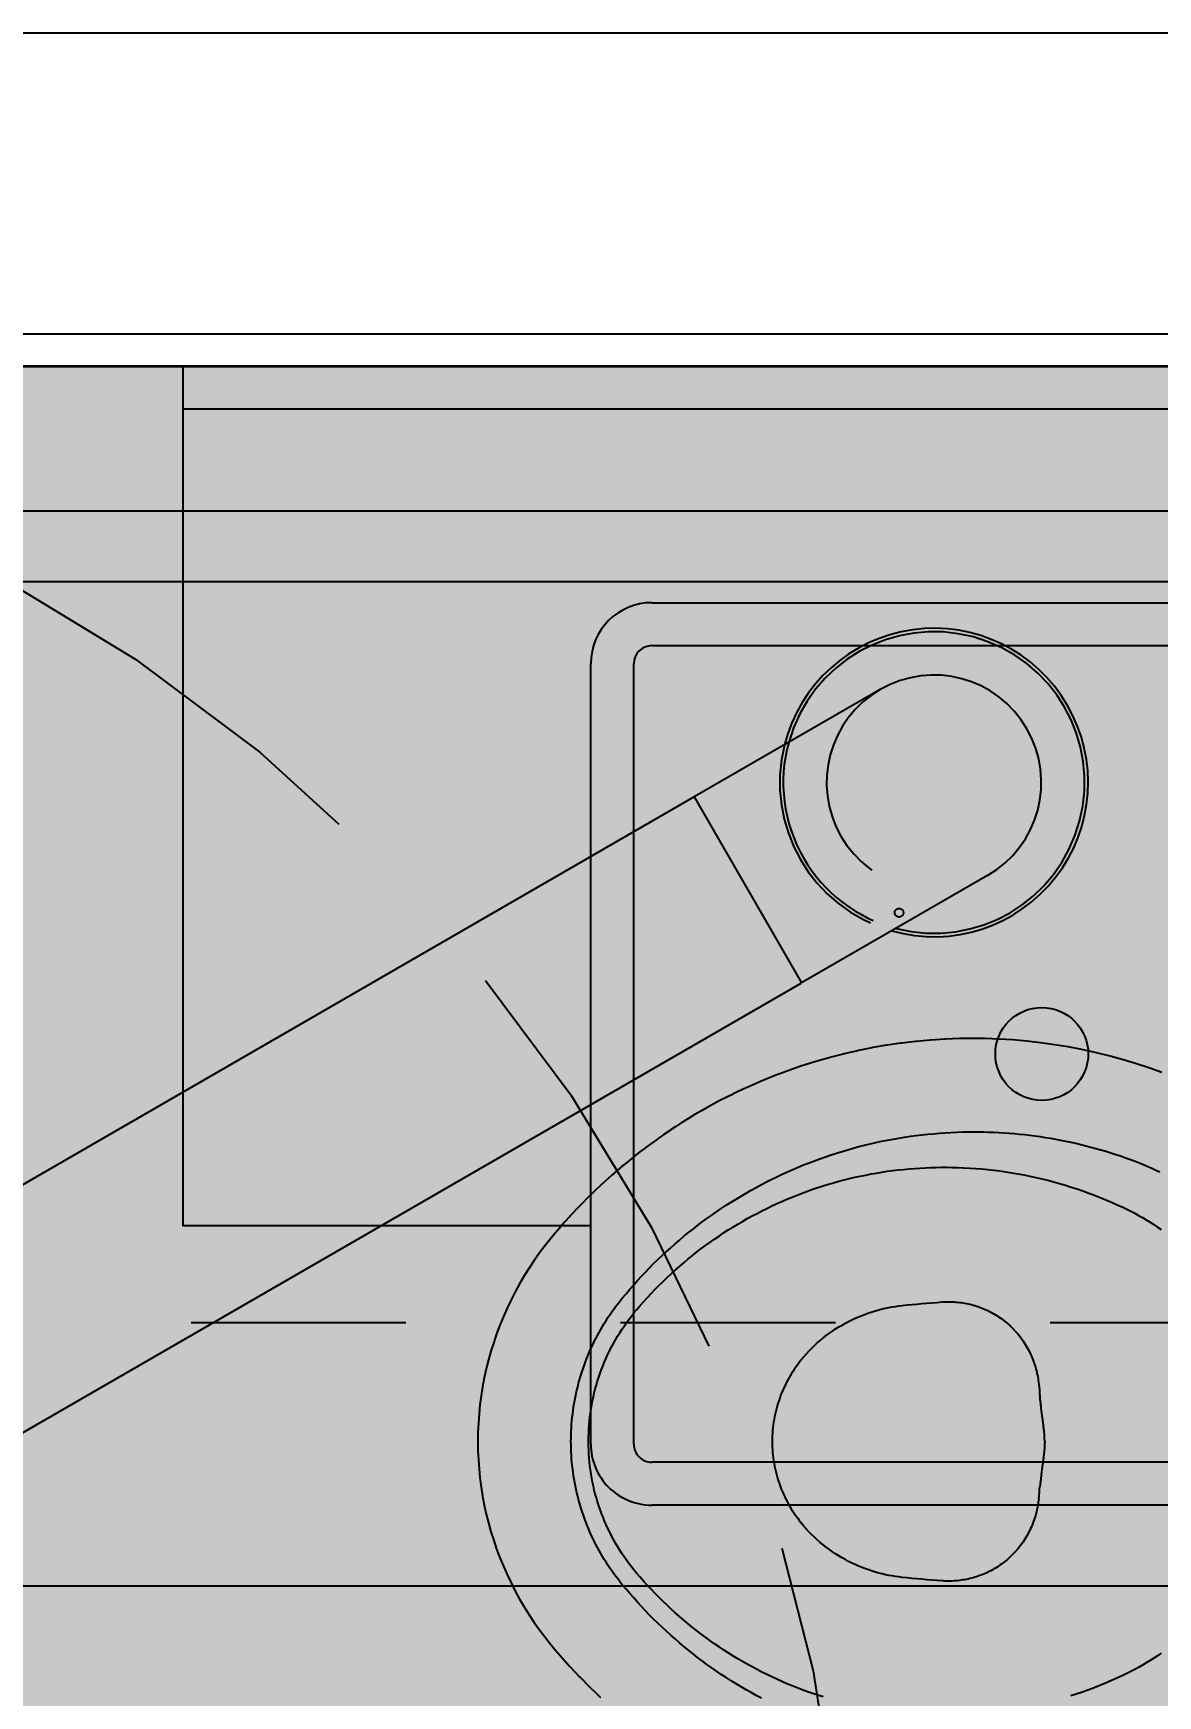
# Model space of a CAD drawing. Header units: metres. Extents: x -23 to 570, y -54 to 184.
# Drawn here: x 6.877 to 7.4, y -48.324 to -47.55 of the extents above; entities that cross this region are included whole.
import ezdxf
from ezdxf.xclip import XClip

# ---------------------------------------------------------------- set-up
doc = ezdxf.new("R2010")
doc.units = ezdxf.units.M
doc.header["$XCLIPFRAME"] = 0
doc.header["$PDMODE"] = 35
for name, pattern in [('DASHEDX2', [1.5, 1, -0.5]), ('PUC$0$DASHEDX2', [1.5, 1, -0.5]), ('PUC$0$HIDDEN2', [0.1875, 0.125, -0.0625])]:
    doc.linetypes.add(name, pattern=pattern)
for name, color, linetype in [('1', 232, 'DASHEDX2'), ('ARQ-DIM', 2, 'Continuous'), ('PUC$0$ARQ-ALV ACAB', 4, 'Continuous'), ('PUC$0$ARQ-ALV OSSO', 5, 'Continuous'), ('PUC$0$ARQ-ENCH', 1, 'Continuous'), ('PUC$0$ARQ-HID', 7, 'Continuous'), ('PUC$0$ARQ-PRJ', 7, 'PUC$0$DASHEDX2')]:
    doc.layers.add(name, color=color, linetype=linetype)
doc.layers.add('PUC$0$ARQ-FORRO', color=9, linetype='Continuous', lineweight=5)
doc.styles.add('Adesa', font='ARIALN.TTF')
doc.dimstyles.new('ADESA 1-0050', dxfattribs={"dimtxt": 0.1, "dimasz": 0.1, "dimexe": 0.05, "dimexo": 0.05, "dimgap": 0.03, "dimtad": 1, "dimdec": 1, "dimlfac": 100, "dimzin": 12, "dimtxsty": 'Adesa', "dimblk": 'DOTSMALL', "dimcen": 1, "dimdle": 0.05, "dimclrd": 1, "dimclre": 1, "dimclrt": 256, "dimazin": 3, "dimtm": 1e-09, "dimtfac": 1, "dimtdec": 1, "dimtmove": 1, "dimatfit": 0, "dimldrblk": 'DOTSMALL', "dimfxl": 0.8, "dimtvp": 2, "dimtolj": 1, "dimtzin": 0, "dimarcsym": 0})

# ---------------------------------------------------------------- blocks, each defined once
blk = doc.blocks.new('_DotSmall')
at = {"color": 0, "linetype": 'ByBlock', "const_width": 0.5}
blk.add_lwpolyline([(-0.0625, 0, 1), (0.0625, 0, 1)], format="xyb", close=True, dxfattribs=at)
blk = doc.blocks.new('*D677')
at = {"layer": 'ARQ-DIM', "color": 1, "lineweight": -2, "transparency": 16777216}
for p, q in [((7.76115, -48.01996), (7.76115, -48.32265)), ((5.73999, -48.15997), (5.73999, -48.32265)), ((7.81115, -48.27265), (5.68999, -48.27265))]:
    blk.add_line(p, q, dxfattribs=at)
at = {"layer": 'Defpoints', "color": 0, "transparency": 16777216}
for p in [(7.76115, -47.96996), (5.73999, -48.10997, 0), (5.73999, -48.27265)]:
    blk.add_point(p, dxfattribs=at)
at = {"layer": 'ARQ-DIM', "color": 1, "lineweight": -2, "transparency": 16777216, "xscale": 0.1, "yscale": 0.1, "zscale": 0.1, "rotation": 180}
blk.add_blockref('_DotSmall', (5.73999, -48.27265), dxfattribs=at)
at = {"layer": 'ARQ-DIM', "color": 1, "lineweight": -2, "transparency": 16777216, "xscale": 0.1, "yscale": 0.1, "zscale": 0.1}
blk.add_blockref('_DotSmall', (7.76115, -48.27265), dxfattribs=at)
at = {"layer": 'ARQ-DIM', "transparency": 16777216, "insert": (6.75057, -48.19159), "char_height": 0.1, "attachment_point": 5, "style": 'Adesa'}
blk.add_mtext('\\A1;202', dxfattribs=at)
blk = doc.blocks.new('PUC$0$ARQ-HID-CUBA Q')
for points in [[(-0.1816, 0), (0.1816, 0)], [(-0.1816, -0.11), (0.1816, -0.11)], [(-0.1816, -0.13), (0.1816, -0.13)], [(-0.21, -0.5016), (-0.21, -0.1384)], [(-0.19, -0.5016), (-0.19, -0.1384)], [(-0.21, -0.4), (-0.31, -0.4)], [(0.1816, -0.51), (-0.1816, -0.51)], [(0.1816, -0.53), (-0.1816, -0.53)], [(0.1816, -0.53), (-0.1816, -0.53)]]:
    blk.add_lwpolyline(points)
blk.add_circle((0, -0.32), 0.02162)
for centre, radius, start, end in [((-0.1816, -0.1384), 0.0284, 90, 180), ((-0.1816, -0.1384), 0.0084, 90, 180), ((-0.1816, -0.5016), 0.0284, 180, 270), ((-0.1816, -0.5016), 0.0084, 180, 270)]:
    blk.add_arc(centre, radius, start, end)
blk = doc.blocks.new('PUC$0$pl apto tipo 3 puc')
at = {"layer": 'PUC$0$ARQ-ALV ACAB', "elevation": 0.00001}
blk.add_lwpolyline([(-7.75519, -2.29383), (-6.34404, -2.29384)], dxfattribs=at)
at = {"layer": 'PUC$0$ARQ-ALV OSSO', "elevation": 0.00001}
for points in [[(-9.25903, -2.30882), (-5.55901, -2.30884)], [(-9.25725, -2.44882), (-5.38497, -2.44884)]]:
    blk.add_lwpolyline(points, dxfattribs=at)
at = {"layer": 'PUC$0$ARQ-HID', "lineweight": -2}
blk.add_lwpolyline([(-7.66519, -1.89385), (-7.75519, -1.89391), (-7.75519, -2.29383), (-6.95519, -2.29383), (-6.95519, -1.89391), (-7.05359, -1.89391)], dxfattribs=at)
at = {"layer": 'PUC$0$ARQ-HID', "elevation": 0}
blk.add_lwpolyline([(-7.75519, -1.89385), (-7.75519, -2.29383), (-6.89404, -2.29383)], dxfattribs=at)
at = {"layer": 'PUC$0$ARQ-HID'}
blk.add_lwpolyline([(-7.73519, -1.89391), (-7.73519, -2.27383), (-6.95519, -2.27383)], dxfattribs=at)
at = {"layer": 'PUC$0$ARQ-HID', "lineweight": -2, "rotation": 180}
blk.add_blockref('PUC$0$ARQ-HID-CUBA Q', (-7.35519, -2.29383, 0.00001), dxfattribs=at)
blk = doc.blocks.new('PUC$0$ARQ-HID-BACIA CX')
for points in [[(-0.34416, 0.17175), (-0.35027, 0.17392), (-0.35642, 0.17593), (-0.36262, 0.17778), (-0.36886, 0.17948), (-0.37514, 0.18101), (-0.38146, 0.18239), (-0.38782, 0.1836), (-0.3942, 0.18465), (-0.40061, 0.18554), (-0.40704, 0.18627), (-0.4135, 0.18683), (-0.41997, 0.18723), (-0.42645, 0.18746), (-0.43294, 0.18753), (-0.43806, 0.18747), (-0.43843, 0.18746), (-0.44165, 0.18736), (-0.44488, 0.18723), (-0.44526, 0.18721), (-0.4517, 0.1868), (-0.45207, 0.18677), (-0.45528, 0.1865), (-0.4585, 0.18619), (-0.45888, 0.18615), (-0.46528, 0.1854), (-0.46566, 0.18535), (-0.47204, 0.18442), (-0.47243, 0.18436), (-0.47878, 0.18326), (-0.47915, 0.18319), (-0.48548, 0.18191), (-0.48586, 0.18183), (-0.49214, 0.18039), (-0.49251, 0.1803), (-0.49875, 0.17869), (-0.49913, 0.17858), (-0.50533, 0.1768), (-0.5057, 0.17669), (-0.51184, 0.17475), (-0.51221, 0.17462), (-0.5183, 0.17251), (-0.51866, 0.17238), (-0.5247, 0.1701), (-0.52506, 0.16996), (-0.53103, 0.16752), (-0.53138, 0.16737), (-0.5373, 0.16477), (-0.53764, 0.16461), (-0.54348, 0.16185), (-0.54381, 0.16169), (-0.54671, 0.16024), (-0.54959, 0.15876), (-0.54991, 0.15859), (-0.55561, 0.15552), (-0.55592, 0.15534), (-0.55874, 0.15374), (-0.56154, 0.15211), (-0.56185, 0.15192), (-0.56462, 0.15025), (-0.56738, 0.14854), (-0.56767, 0.14835), (-0.57041, 0.1466), (-0.57312, 0.14482), (-0.57341, 0.14462), (-0.5761, 0.1428), (-0.57876, 0.14094), (-0.57904, 0.14074), (-0.58168, 0.13884), (-0.58429, 0.13691), (-0.58457, 0.1367), (-0.58716, 0.13474), (-0.58971, 0.13274), (-0.58999, 0.13252), (-0.59252, 0.13049), (-0.59502, 0.12842), (-0.5953, 0.1282), (-0.60022, 0.12397), (-0.60048, 0.12373), (-0.60529, 0.11937), (-0.60554, 0.11913), (-0.6079, 0.1169), (-0.61024, 0.11464), (-0.61049, 0.11439), (-0.61505, 0.10978), (-0.6153, 0.10953), (-0.61974, 0.1048), (-0.61998, 0.10454), (-0.62215, 0.10213), (-0.62429, 0.09969), (-0.62452, 0.09942), (-0.62662, 0.09695), (-0.6287, 0.09446), (-0.63136, 0.09112), (-0.63393, 0.08771), (-0.63639, 0.08422), (-0.63876, 0.08067), (-0.64103, 0.07705), (-0.64319, 0.07337), (-0.64524, 0.06963), (-0.64719, 0.06583), (-0.64903, 0.06198), (-0.65076, 0.05808), (-0.65238, 0.05413), (-0.65388, 0.05014), (-0.65526, 0.04611), (-0.65653, 0.04204), (-0.65769, 0.03793), (-0.65872, 0.0338), (-0.65964, 0.02963), (-0.66043, 0.02544), (-0.66111, 0.02123), (-0.66166, 0.01701), (-0.66209, 0.01277), (-0.6624, 0.00852), (-0.66258, 0.00426), (-0.66264, 0), (-0.66258, -0.00426), (-0.6624, -0.00852), (-0.66209, -0.01277), (-0.66166, -0.01701), (-0.66111, -0.02123), (-0.66043, -0.02544), (-0.65964, -0.02963), (-0.65872, -0.0338), (-0.65769, -0.03793), (-0.65653, -0.04204), (-0.65526, -0.04611), (-0.65388, -0.05014), (-0.65238, -0.05413), (-0.65076, -0.05808), (-0.64903, -0.06198), (-0.64719, -0.06583), (-0.64524, -0.06963), (-0.64319, -0.07337), (-0.64103, -0.07705), (-0.63876, -0.08067), (-0.63639, -0.08422), (-0.63393, -0.08771), (-0.63136, -0.09112), (-0.6287, -0.09446), (-0.62662, -0.09695), (-0.62452, -0.09942), (-0.62429, -0.09969), (-0.62215, -0.10213), (-0.61998, -0.10453), (-0.61974, -0.1048), (-0.6153, -0.10953), (-0.61505, -0.10978), (-0.61049, -0.11439), (-0.61024, -0.11464), (-0.6079, -0.1169), (-0.60554, -0.11913)], [(-0.53063, -0.11952), (-0.53302, -0.11824), (-0.5354, -0.11692), (-0.53775, -0.11558), (-0.5401, -0.11421), (-0.54242, -0.1128), (-0.54472, -0.11137), (-0.54701, -0.10991), (-0.54928, -0.10842), (-0.55152, -0.10689), (-0.55375, -0.10534), (-0.55596, -0.10377), (-0.55814, -0.10216), (-0.56031, -0.10052), (-0.56246, -0.09886), (-0.56458, -0.09717), (-0.56668, -0.09546), (-0.56876, -0.09372), (-0.57083, -0.09195), (-0.57286, -0.09016), (-0.57488, -0.08834), (-0.57687, -0.0865), (-0.57884, -0.08463), (-0.58078, -0.08273), (-0.58268, -0.0808), (-0.58456, -0.07884), (-0.58641, -0.07685), (-0.58823, -0.07485), (-0.59003, -0.07282), (-0.59182, -0.07079), (-0.59359, -0.06875), (-0.59537, -0.0667), (-0.59636, -0.06544), (-0.59736, -0.06416), (-0.59835, -0.06288), (-0.59931, -0.06159), (-0.60025, -0.06028), (-0.60116, -0.05896), (-0.60206, -0.05762), (-0.60292, -0.05627), (-0.60377, -0.05491), (-0.6046, -0.05353), (-0.60541, -0.05214), (-0.6062, -0.05074), (-0.60696, -0.04933), (-0.60771, -0.04791), (-0.60843, -0.04647), (-0.60913, -0.04502), (-0.60981, -0.04357), (-0.61046, -0.0421), (-0.61112, -0.04055), (-0.61187, -0.03871), (-0.6127, -0.03657), (-0.61351, -0.03429), (-0.61424, -0.0321), (-0.61483, -0.03021), (-0.6153, -0.02859), (-0.61573, -0.02704), (-0.61613, -0.02548), (-0.61651, -0.02392), (-0.61686, -0.02236), (-0.61719, -0.02078), (-0.6175, -0.01921), (-0.61778, -0.01763), (-0.61804, -0.01604), (-0.61827, -0.01445), (-0.61848, -0.01286), (-0.61867, -0.01126), (-0.61883, -0.00966), (-0.61896, -0.00806), (-0.61907, -0.00646), (-0.61914, -0.00485), (-0.6192, -0.00323), (-0.61924, -0.00161), (-0.61927, 0), (-0.61924, 0.00161), (-0.6192, 0.00323), (-0.61914, 0.00485), (-0.61907, 0.00646), (-0.61896, 0.00806), (-0.61883, 0.00966), (-0.61867, 0.01126), (-0.61848, 0.01286), (-0.61827, 0.01445), (-0.61804, 0.01604), (-0.61778, 0.01763), (-0.6175, 0.01921), (-0.61719, 0.02078), (-0.61686, 0.02236), (-0.61651, 0.02392), (-0.61613, 0.02548), (-0.61573, 0.02704), (-0.6153, 0.02859), (-0.61483, 0.03021), (-0.61424, 0.0321), (-0.61351, 0.03429), (-0.6127, 0.03657), (-0.61187, 0.03871), (-0.61112, 0.04055), (-0.61046, 0.0421), (-0.60981, 0.04357), (-0.60913, 0.04502), (-0.60843, 0.04647), (-0.60771, 0.04791), (-0.60696, 0.04933), (-0.6062, 0.05074), (-0.60541, 0.05214), (-0.6046, 0.05353), (-0.60377, 0.05491), (-0.60292, 0.05627), (-0.60206, 0.05762), (-0.60116, 0.05896), (-0.60025, 0.06028), (-0.59931, 0.06159), (-0.59835, 0.06288), (-0.59736, 0.06416), (-0.59636, 0.06544), (-0.59537, 0.0667), (-0.59359, 0.06875), (-0.59182, 0.07079), (-0.59003, 0.07282), (-0.58823, 0.07485), (-0.58641, 0.07685), (-0.58456, 0.07884), (-0.58268, 0.0808), (-0.58078, 0.08273), (-0.57884, 0.08463), (-0.57687, 0.0865), (-0.57488, 0.08834), (-0.57286, 0.09016), (-0.57083, 0.09195), (-0.56876, 0.09372), (-0.56668, 0.09546), (-0.56458, 0.09717), (-0.56246, 0.09886), (-0.56031, 0.10052), (-0.55814, 0.10216), (-0.55596, 0.10377), (-0.55375, 0.10534), (-0.55152, 0.10689), (-0.54928, 0.10842), (-0.54701, 0.10991), (-0.54472, 0.11137), (-0.54242, 0.1128), (-0.5401, 0.11421), (-0.53775, 0.11558), (-0.5354, 0.11692), (-0.53302, 0.11824), (-0.53063, 0.11952), (-0.52822, 0.12077), (-0.5258, 0.122), (-0.52336, 0.12319), (-0.52091, 0.12435), (-0.51844, 0.12547), (-0.51596, 0.12657), (-0.51346, 0.12763), (-0.51095, 0.12867), (-0.50843, 0.12967), (-0.50589, 0.13064), (-0.50334, 0.13157), (-0.50078, 0.13247), (-0.49821, 0.13334), (-0.49563, 0.13418), (-0.49304, 0.13498), (-0.49043, 0.13575), (-0.48782, 0.13649), (-0.4852, 0.13719), (-0.48257, 0.13786), (-0.47993, 0.13849), (-0.47728, 0.1391), (-0.47463, 0.13967), (-0.47197, 0.14021), (-0.4693, 0.14071), (-0.46663, 0.14119), (-0.46395, 0.14162), (-0.46126, 0.14202), (-0.45857, 0.14238), (-0.45588, 0.1427), (-0.45318, 0.14297), (-0.45047, 0.14321), (-0.44777, 0.14341), (-0.44506, 0.14359), (-0.44235, 0.14375), (-0.43964, 0.14389), (-0.43693, 0.14403), (-0.43451, 0.14406), (-0.4321, 0.14408), (-0.42969, 0.14408), (-0.42728, 0.14405), (-0.42487, 0.14399), (-0.42246, 0.1439), (-0.42005, 0.14378), (-0.41764, 0.14364), (-0.41523, 0.14347), (-0.41283, 0.14327), (-0.41042, 0.14304), (-0.40803, 0.14279), (-0.40563, 0.14251), (-0.40324, 0.1422), (-0.40085, 0.14186), (-0.39846, 0.1415), (-0.39608, 0.14111), (-0.3937, 0.14069), (-0.39133, 0.14025), (-0.38897, 0.13978), (-0.38661, 0.13928), (-0.38425, 0.13876), (-0.3819, 0.13821), (-0.37956, 0.13763), (-0.37722, 0.13702), (-0.37489, 0.13639), (-0.37257, 0.13573), (-0.37026, 0.13505), (-0.36795, 0.13434), (-0.36565, 0.13361), (-0.36336, 0.13284), (-0.36109, 0.13205), (-0.35882, 0.13123), (-0.35656, 0.13038), (-0.3543, 0.12953), (-0.35246, 0.12874), (-0.35062, 0.12794), (-0.34878, 0.12713), (-0.34695, 0.12631), (-0.34512, 0.12547)], [(-0.34451, -0.09862), (-0.34621, -0.09978), (-0.34792, -0.10092), (-0.34966, -0.10203), (-0.35142, -0.10311), (-0.35319, -0.10416), (-0.35499, -0.10518), (-0.3568, -0.10617), (-0.35863, -0.10713), (-0.36048, -0.10807), (-0.36234, -0.10897), (-0.36513, -0.11024), (-0.3704, -0.11253), (-0.37573, -0.11465), (-0.3811, -0.11662), (-0.38652, -0.11843)], [(-0.50188, -0.11893), (-0.50432, -0.11815), (-0.50675, -0.11733), (-0.50917, -0.11648), (-0.51157, -0.11559), (-0.51397, -0.11467), (-0.51635, -0.11372), (-0.51872, -0.11274), (-0.52108, -0.11172), (-0.52343, -0.11067), (-0.52576, -0.10959), (-0.52808, -0.10847), (-0.53038, -0.10732), (-0.53266, -0.10615), (-0.53493, -0.10493), (-0.53719, -0.10369), (-0.53943, -0.10242), (-0.54165, -0.10112), (-0.54385, -0.09978), (-0.54604, -0.09841), (-0.5482, -0.09702), (-0.55035, -0.09559), (-0.55248, -0.09414), (-0.55459, -0.09265), (-0.55668, -0.09114), (-0.55875, -0.0896), (-0.56079, -0.08802), (-0.56282, -0.08642), (-0.56482, -0.0848), (-0.5668, -0.08314), (-0.56876, -0.08146), (-0.5707, -0.07975), (-0.57261, -0.07801), (-0.5745, -0.07625), (-0.57637, -0.07446), (-0.57821, -0.07265), (-0.58003, -0.07081), (-0.58182, -0.06894), (-0.58359, -0.06705), (-0.58533, -0.06514), (-0.58704, -0.0632), (-0.58873, -0.06124), (-0.58995, -0.05979), (-0.59113, -0.0583), (-0.59229, -0.0568), (-0.59341, -0.05526), (-0.5945, -0.05371), (-0.59557, -0.05213), (-0.5966, -0.05054), (-0.59759, -0.04892), (-0.59856, -0.04728), (-0.59949, -0.04562), (-0.60038, -0.04395), (-0.60125, -0.04225), (-0.60208, -0.04054), (-0.60287, -0.03881), (-0.60363, -0.03707), (-0.60435, -0.03531), (-0.60504, -0.03353), (-0.60569, -0.03175), (-0.60631, -0.02994), (-0.60689, -0.02813), (-0.60743, -0.02631), (-0.60794, -0.02447), (-0.60841, -0.02263), (-0.60884, -0.02077), (-0.60923, -0.01891), (-0.60959, -0.01704), (-0.60991, -0.01517), (-0.61019, -0.01328), (-0.61044, -0.0114), (-0.61065, -0.0095), (-0.61082, -0.00761), (-0.61095, -0.00571), (-0.61104, -0.00381), (-0.6111, -0.0019), (-0.61112, 0), (-0.6111, 0.0019), (-0.61104, 0.00381), (-0.61095, 0.00571), (-0.61082, 0.00761), (-0.61065, 0.0095), (-0.61044, 0.0114), (-0.61019, 0.01328), (-0.60991, 0.01517), (-0.60959, 0.01704), (-0.60923, 0.01891), (-0.60884, 0.02078), (-0.60841, 0.02263), (-0.60794, 0.02447), (-0.60743, 0.02631), (-0.60689, 0.02813), (-0.60631, 0.02994), (-0.60569, 0.03175), (-0.60504, 0.03353), (-0.60435, 0.03531), (-0.60363, 0.03707), (-0.60287, 0.03881), (-0.60208, 0.04054), (-0.60125, 0.04225), (-0.60038, 0.04395), (-0.59949, 0.04562), (-0.59856, 0.04728), (-0.59759, 0.04892), (-0.5966, 0.05054), (-0.59557, 0.05213), (-0.5945, 0.05371), (-0.59341, 0.05526), (-0.59229, 0.0568), (-0.59113, 0.0583), (-0.58995, 0.05979), (-0.58873, 0.06124), (-0.58704, 0.0632), (-0.58533, 0.06514), (-0.58359, 0.06705), (-0.58182, 0.06894), (-0.58003, 0.07081), (-0.57821, 0.07265), (-0.57637, 0.07446), (-0.5745, 0.07625), (-0.57261, 0.07801), (-0.5707, 0.07975), (-0.56876, 0.08146), (-0.5668, 0.08314), (-0.56482, 0.0848), (-0.56282, 0.08642), (-0.56079, 0.08802), (-0.55875, 0.0896), (-0.55668, 0.09114), (-0.55459, 0.09265), (-0.55248, 0.09414), (-0.55035, 0.09559), (-0.5482, 0.09702), (-0.54604, 0.09841), (-0.54385, 0.09978), (-0.54165, 0.10112), (-0.53943, 0.10242), (-0.53719, 0.10369), (-0.53493, 0.10493), (-0.53266, 0.10615), (-0.53038, 0.10732), (-0.52808, 0.10847), (-0.52576, 0.10959), (-0.52343, 0.11067), (-0.52108, 0.11172), (-0.51872, 0.11274), (-0.51635, 0.11372), (-0.51397, 0.11467), (-0.51157, 0.11559), (-0.50917, 0.11648), (-0.50675, 0.11733), (-0.50432, 0.11815), (-0.50188, 0.11893), (-0.49943, 0.11968), (-0.49697, 0.1204), (-0.49451, 0.12109), (-0.49203, 0.12174), (-0.48955, 0.12235), (-0.48706, 0.12293), (-0.48456, 0.12348), (-0.48206, 0.12399), (-0.47955, 0.12447), (-0.47704, 0.12492), (-0.47452, 0.12533), (-0.472, 0.12571), (-0.46947, 0.12605), (-0.46694, 0.12636), (-0.46441, 0.12663), (-0.46187, 0.12687), (-0.45934, 0.12707), (-0.4568, 0.12725), (-0.45426, 0.12738), (-0.45172, 0.12749), (-0.44918, 0.12756), (-0.44664, 0.12759), (-0.44411, 0.12759), (-0.44157, 0.12756), (-0.43904, 0.12749), (-0.4365, 0.12739), (-0.43356, 0.12724), (-0.43075, 0.12704), (-0.42795, 0.12681), (-0.42515, 0.12654), (-0.42234, 0.12622), (-0.41954, 0.12586), (-0.41675, 0.12546), (-0.41396, 0.12502), (-0.41117, 0.12454), (-0.40838, 0.12402), (-0.40561, 0.12346), (-0.40283, 0.12285), (-0.40007, 0.12221), (-0.39731, 0.12152), (-0.39456, 0.1208), (-0.39182, 0.12003), (-0.38908, 0.11922), (-0.38636, 0.11838), (-0.38364, 0.11749), (-0.38094, 0.11656), (-0.37824, 0.1156), (-0.37556, 0.11459), (-0.37289, 0.11354), (-0.37023, 0.11246), (-0.36759, 0.11133), (-0.36496, 0.11017), (-0.36234, 0.10897), (-0.36048, 0.10807), (-0.35863, 0.10713), (-0.3568, 0.10617), (-0.35499, 0.10518), (-0.35319, 0.10416), (-0.35142, 0.10311), (-0.34966, 0.10203), (-0.34792, 0.10092), (-0.34621, 0.09978), (-0.34451, 0.09862)], [(-0.5122, 0.03778), (-0.51298, 0.03678), (-0.51373, 0.03579), (-0.51446, 0.03478), (-0.51517, 0.03375), (-0.51587, 0.0327), (-0.51654, 0.03164), (-0.5172, 0.03055), (-0.51784, 0.02946), (-0.51845, 0.02834), (-0.51905, 0.02721), (-0.51962, 0.02606), (-0.52017, 0.02491), (-0.52069, 0.02373), (-0.52119, 0.02255), (-0.52167, 0.02135), (-0.52211, 0.02015), (-0.52254, 0.01893), (-0.52293, 0.01771), (-0.5233, 0.01647), (-0.52365, 0.01523), (-0.52396, 0.01399), (-0.52425, 0.01274), (-0.52452, 0.01148), (-0.52475, 0.01022), (-0.52496, 0.00895), (-0.52514, 0.00769), (-0.52529, 0.00642), (-0.52541, 0.00515), (-0.52551, 0.00387), (-0.52558, 0.0026), (-0.52562, 0.00132), (-0.52564, 0), (-0.52562, -0.00132), (-0.52558, -0.0026), (-0.52551, -0.00387), (-0.52541, -0.00515), (-0.52529, -0.00642), (-0.52514, -0.00769), (-0.52496, -0.00895), (-0.52475, -0.01022), (-0.52452, -0.01148), (-0.52425, -0.01274), (-0.52396, -0.01399), (-0.52365, -0.01523), (-0.5233, -0.01647), (-0.52293, -0.01771), (-0.52254, -0.01893), (-0.52211, -0.02015), (-0.52167, -0.02135), (-0.52119, -0.02255), (-0.52069, -0.02373), (-0.52017, -0.02491), (-0.51962, -0.02606), (-0.51905, -0.02721), (-0.51845, -0.02834), (-0.51784, -0.02946), (-0.5172, -0.03055), (-0.51654, -0.03164), (-0.51587, -0.0327), (-0.51517, -0.03375), (-0.51446, -0.03478), (-0.51373, -0.03579), (-0.51298, -0.03678), (-0.5122, -0.03778)]]:
    blk.add_lwpolyline(points)
for points in [[(-0.5122, 0.03777), (-0.51097, 0.03926), (-0.50976, 0.04065), (-0.50852, 0.042), (-0.50724, 0.04331), (-0.50593, 0.04458), (-0.50459, 0.04581), (-0.50323, 0.047), (-0.50184, 0.04815), (-0.50042, 0.04926), (-0.49898, 0.05033), (-0.49753, 0.05135), (-0.49605, 0.05233), (-0.49455, 0.05328), (-0.49304, 0.05417), (-0.49152, 0.05503), (-0.48999, 0.05584), (-0.48844, 0.05661), (-0.48689, 0.05734), (-0.48534, 0.05802), (-0.48377, 0.05866), (-0.48221, 0.05926), (-0.48064, 0.05982), (-0.47908, 0.06034), (-0.47751, 0.06082), (-0.47595, 0.06126), (-0.47439, 0.06166), (-0.47283, 0.06202), (-0.47128, 0.06234), (-0.46974, 0.06262), (-0.4682, 0.06287), (-0.46667, 0.06309), (-0.46513, 0.06327, -0.008966), (-0.44664, 0.06489, -0.016113), (-0.44358, 0.06501), (-0.4426, 0.065), (-0.44175, 0.06498), (-0.44091, 0.06494), (-0.44008, 0.06488), (-0.43925, 0.06481), (-0.43843, 0.06472), (-0.43762, 0.06461), (-0.43681, 0.06449), (-0.43601, 0.06436), (-0.43521, 0.06421), (-0.43441, 0.06404), (-0.43363, 0.06386), (-0.43284, 0.06367), (-0.43207, 0.06346), (-0.43129, 0.06323), (-0.43052, 0.063), (-0.42976, 0.06274), (-0.429, 0.06247), (-0.42824, 0.06219), (-0.42749, 0.06189), (-0.42674, 0.06157), (-0.426, 0.06124), (-0.42525, 0.0609), (-0.42452, 0.06054), (-0.42378, 0.06016), (-0.42305, 0.05976), (-0.42232, 0.05935), (-0.42159, 0.05892), (-0.42087, 0.05847), (-0.42015, 0.058), (-0.41943, 0.05751), (-0.4187, 0.057), (-0.41736, 0.05598), (-0.41604, 0.0549), (-0.41475, 0.05374), (-0.4135, 0.05252), (-0.41228, 0.05123), (-0.41111, 0.04987), (-0.40999, 0.04845), (-0.40892, 0.04698), (-0.40791, 0.04545), (-0.40696, 0.04387), (-0.40608, 0.04225), (-0.40527, 0.04059), (-0.40489, 0.03975), (-0.40453, 0.0389), (-0.40419, 0.03804), (-0.40387, 0.03718), (-0.40357, 0.03631), (-0.40328, 0.03544), (-0.40302, 0.03457), (-0.40277, 0.0337), (-0.40254, 0.03282), (-0.40234, 0.03195), (-0.40215, 0.03107), (-0.40198, 0.0302), (-0.40183, 0.02933), (-0.4017, 0.02846), (-0.40159, 0.0276), (-0.40149, 0.02671, -0.000598), (-0.40092, 0.02094)], [(-0.39861, 0, 0.006359), (-0.39916, 0.00607), (-0.39919, 0.00636), (-0.39922, 0.00664), (-0.39928, 0.00718), (-0.39931, 0.00746), (-0.39934, 0.00773), (-0.39941, 0.00829), (-0.39944, 0.00857), (-0.3995, 0.00912), (-0.39954, 0.0094), (-0.3996, 0.00997), (-0.39964, 0.01025), (-0.39971, 0.01083), (-0.39982, 0.01169), (-0.39989, 0.01228), (-0.39997, 0.01288), (-0.40016, 0.01436), (-0.40028, 0.01536), (-0.40035, 0.01588), (-0.40041, 0.01639), (-0.40047, 0.01691), (-0.40053, 0.0174), (-0.40059, 0.01789), (-0.40065, 0.01839), (-0.4007, 0.01889), (-0.40076, 0.01939), (-0.40081, 0.0199), (-0.40087, 0.02042), (-0.40092, 0.02094)], [(-0.39861, 0, -0.006359), (-0.39916, -0.00607), (-0.39919, -0.00636), (-0.39922, -0.00664), (-0.39928, -0.00718), (-0.39931, -0.00746), (-0.39934, -0.00773), (-0.39941, -0.00829), (-0.39944, -0.00857), (-0.3995, -0.00912), (-0.39954, -0.0094), (-0.3996, -0.00997), (-0.39964, -0.01025), (-0.39971, -0.01083), (-0.39982, -0.01169), (-0.39989, -0.01228), (-0.39997, -0.01288), (-0.40016, -0.01436), (-0.40028, -0.01536), (-0.40035, -0.01588), (-0.40041, -0.01639), (-0.40047, -0.01691), (-0.40053, -0.0174), (-0.40059, -0.01789), (-0.40065, -0.01839), (-0.4007, -0.01889), (-0.40076, -0.01939), (-0.40081, -0.0199), (-0.40087, -0.02042), (-0.40092, -0.02094)], [(-0.40149, -0.02671, 0.000598), (-0.40092, -0.02094)], [(-0.40149, -0.02671), (-0.40159, -0.0276), (-0.4017, -0.02846), (-0.40183, -0.02933), (-0.40198, -0.0302), (-0.40215, -0.03107), (-0.40234, -0.03195), (-0.40254, -0.03282), (-0.40277, -0.0337), (-0.40302, -0.03457), (-0.40328, -0.03544), (-0.40357, -0.03631), (-0.40387, -0.03718), (-0.40419, -0.03804), (-0.40453, -0.0389), (-0.40489, -0.03975), (-0.40527, -0.04059), (-0.40608, -0.04225), (-0.40696, -0.04387), (-0.40791, -0.04545), (-0.40892, -0.04698), (-0.40999, -0.04845), (-0.41111, -0.04987), (-0.41228, -0.05123), (-0.4135, -0.05252), (-0.41475, -0.05374), (-0.41604, -0.0549), (-0.41736, -0.05598), (-0.4187, -0.057), (-0.41943, -0.05751), (-0.42015, -0.058), (-0.42087, -0.05847), (-0.42159, -0.05892), (-0.42232, -0.05935), (-0.42305, -0.05976), (-0.42378, -0.06016), (-0.42452, -0.06054), (-0.42525, -0.0609), (-0.426, -0.06124), (-0.42674, -0.06157), (-0.42749, -0.06189), (-0.42824, -0.06219), (-0.429, -0.06247), (-0.42976, -0.06274), (-0.43052, -0.063), (-0.43129, -0.06323), (-0.43207, -0.06346), (-0.43284, -0.06367), (-0.43363, -0.06386), (-0.43441, -0.06404), (-0.43521, -0.06421), (-0.43601, -0.06436), (-0.43681, -0.06449), (-0.43762, -0.06461), (-0.43843, -0.06472), (-0.43925, -0.06481), (-0.44008, -0.06488), (-0.44091, -0.06494), (-0.44175, -0.06498), (-0.4426, -0.065), (-0.44358, -0.06501, -0.016113), (-0.44664, -0.06489, -0.008966), (-0.46513, -0.06327), (-0.46667, -0.06309), (-0.4682, -0.06287), (-0.46974, -0.06262), (-0.47128, -0.06234), (-0.47283, -0.06202), (-0.47439, -0.06166), (-0.47595, -0.06126), (-0.47751, -0.06082), (-0.47908, -0.06034), (-0.48064, -0.05982), (-0.48221, -0.05926), (-0.48377, -0.05866), (-0.48534, -0.05802), (-0.48689, -0.05734), (-0.48844, -0.05661), (-0.48999, -0.05584), (-0.49152, -0.05503), (-0.49304, -0.05417), (-0.49455, -0.05328), (-0.49605, -0.05233), (-0.49753, -0.05135), (-0.49898, -0.05033), (-0.50042, -0.04926), (-0.50184, -0.04815), (-0.50323, -0.047), (-0.50459, -0.04581), (-0.50593, -0.04458), (-0.50724, -0.04331), (-0.50852, -0.042), (-0.50976, -0.04065), (-0.51097, -0.03926), (-0.5122, -0.03777)]]:
    blk.add_lwpolyline(points, format="xyb")
at = {"ltscale": 0.0005513}
blk.add_lwpolyline([(-0.39861, 0), (-0.3985, 0)], dxfattribs=at)
blk = doc.blocks.new('PUC$0$VASO SANIT ACESSIVEL')
at = {"elevation": -0.0001}
blk.add_lwpolyline([(0, 0), (0, -1.2734)], dxfattribs=at)
at = {"color": 1}
for points in [[(-0.09876, -1.12076), (-0.1002, -1.1063), (-0.1002, -0.28806), (-0.09876, -0.27361)], [(-0.0672, -0.94604), (-0.0672, -0.28806), (-0.06615, -0.27889)]]:
    blk.add_lwpolyline(points, dxfattribs=at)
at = {"layer": 'PUC$0$ARQ-HID', "xscale": -1, "rotation": 270}
blk.add_blockref('PUC$0$ARQ-HID-BACIA CX', (-0.50034, 0.00007), dxfattribs=at)
blk = doc.blocks.new('PUC$0$pl forro pcd 3')
at = {"layer": 'PUC$0$ARQ-FORRO'}
h = blk.add_hatch(color=256, dxfattribs=at)
h.dxf.hatch_style = 1
h.paths.add_polyline_path([(-1.99115, 1.46829), (0, 1.46829), (0, -0.04), (-1.99115, -0.04)])
at = {"layer": 'PUC$0$ARQ-FORRO', "elevation": 0.00001}
blk.add_lwpolyline([(-1.99115, 1.46829), (0, 1.46829), (0, -0.04), (-1.99115, -0.04)], close=True, dxfattribs=at)
blk = doc.blocks.new('PUC$0$E3')
for p, q in [((302.21545, -376.06931), (302.31545, -376.06931)), ((302.31545, -376.16931), (302.31545, -376.06931)), ((302.21545, -376.16931), (302.31545, -376.16931))]:
    blk.add_line(p, q)
at = {"linetype": 'PUC$0$HIDDEN2', "ltscale": 0.1}
blk.add_circle((302.25981, -376.07496), 0.00202, dxfattribs=at)
for radius, start, end in [(0.07178, 44.15719, 315.84978), (0.07017, 45.45042, 314.55686), (0.05, 90, 270)]:
    blk.add_arc((302.21545, -376.11931), radius, start, end)
blk.add_arc((302.21545, -376.11931), 0.05, 270, 90, dxfattribs=at)
at = {"linetype": 'PUC$0$HIDDEN2', "ltscale": 0.2}
for radius, start, end in [(0.07017, 314.55686, 45.45042), (0.07178, 315.84978, 44.15719)]:
    blk.add_arc((302.21545, -376.11931), radius, start, end, dxfattribs=at)
blk = doc.blocks.new('PUC$0$A$Cc7140bc5')
at = {"layer": 'PUC$0$ARQ-PRJ', "ltscale": 50}
for p, q in [((1.44434, 1.32295, 0), (0.12015, 0.55843)), ((1.49395, 1.23613), (0.17015, 0.47182))]:
    blk.add_line(p, q, dxfattribs=at)
at = {"layer": 'PUC$0$ARQ-PRJ', "ltscale": 0.5, "rotation": 209.9999999999999}
blk.add_blockref('PUC$0$E3', (451.34186, -173.2915, 0), dxfattribs=at)
blk = doc.blocks.new('PUC')
at = {"layer": 'PUC$0$ARQ-ALV ACAB', "elevation": 0}
blk.add_lwpolyline([(5.75499, -47.70499), (7.74614, -47.70499)], dxfattribs=at)
at = {"layer": 'PUC$0$ARQ-ALV OSSO'}
blk.add_lwpolyline([(7.76115, -47.69), (5.73999, -47.68999)], dxfattribs=at)
at = {"layer": 'PUC$0$ARQ-PRJ', "ltscale": 0.2}
blk.add_circle((6.505, -48.4633), 0.75, dxfattribs=at)
at = {"layer": 'PUC$0$ARQ-ALV ACAB', "rotation": 180}
blk.add_blockref('PUC$0$pl apto tipo 3 puc', (-0.00904, -49.99881, -0.00001), dxfattribs=at)
at = {"layer": 'PUC$0$ARQ-ENCH'}
blk.add_blockref('PUC$0$A$Cc7140bc5', (5.73999, -49.22832), dxfattribs=at)
at = {"layer": 'PUC$0$ARQ-FORRO'}
blk.add_blockref('PUC$0$pl forro pcd 3', (7.74614, -49.17327, 0), dxfattribs=at)
at = {"layer": 'PUC$0$ARQ-HID', "xscale": -1, "rotation": 270}
blk.add_blockref('PUC$0$VASO SANIT ACESSIVEL', (7.74614, -47.70499, 0), dxfattribs=at)
blk = doc.blocks.new('est-lo-07-6sb-r00')
at = {"layer": '1'}
for points in [[(793.618939, 245.003526), (555.003309, 245.003526)], [(555.003309, 185.003526), (775.01087, 185.003526)]]:
    blk.add_lwpolyline(points, dxfattribs=at)

msp = doc.modelspace()

# ---------------------------------------------------------------- block references
msp.add_blockref('PUC', (0, 0))
at = {"linetype": 'Continuous'}
ref = msp.add_blockref('est-lo-07-6sb-r00', (0, -50), dxfattribs=dict(at, xscale=0.01, yscale=0.01, zscale=0.01))
XClip(ref).set_block_clipping_path([(-2376.9387453747, -332.406408919), (3843.2300762764, 424.4148867243)])

# ---------------------------------------------------------------- dimensions: what is measured, and where the dimension line sits
at = {"layer": 'ARQ-DIM'}
dim = msp.add_linear_dim(base=(5.73999, -48.27265, 0), p1=(7.76115, -47.96996, 0), p2=(5.73999, -48.10997), angle=180, dimstyle='ADESA 1-0050', override={"dimdec": 0}, dxfattribs=at)
dim.commit()
dim.dimension.update_dxf_attribs({"geometry": '*D677', "text_midpoint": (6.75057, -48.19159, 0)})

doc.saveas('drawing.dxf')
